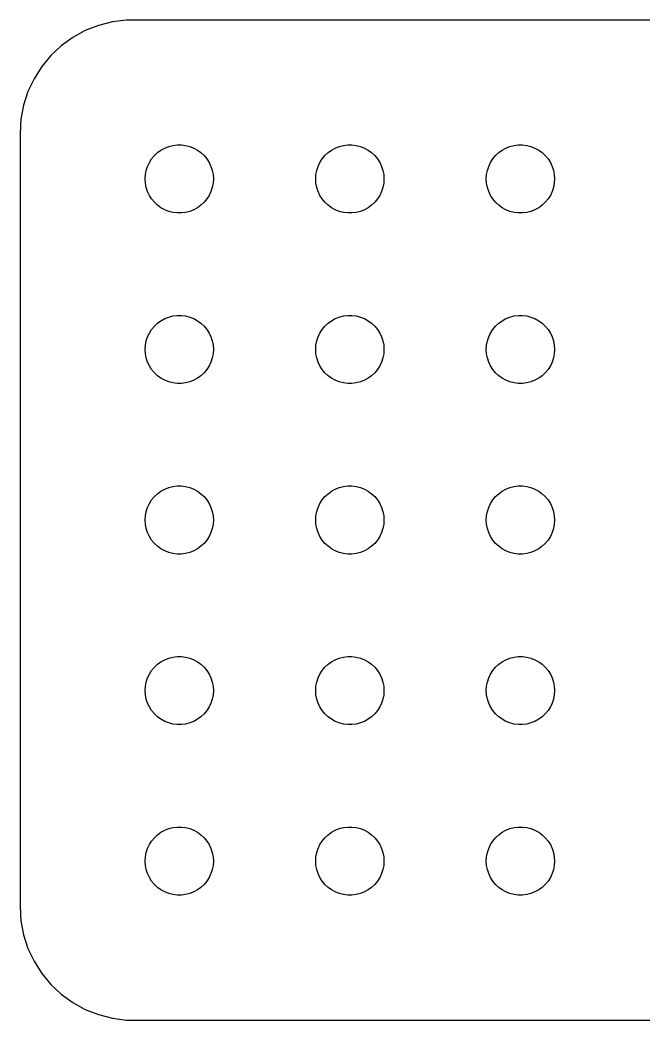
# Model space of a CAD drawing. Header units: metres. Extents: x -120 to 120, y -22 to 22.
# Drawn here: x -119.5 to -92.07, y -21.99 to 21.99 of the extents above; entities that cross this region are included whole.
import ezdxf

# ---------------------------------------------------------------- set-up
doc = ezdxf.new("R2010")
doc.units = ezdxf.units.M

msp = doc.modelspace()

# ---------------------------------------------------------------- linework, layer by layer
for p, q in [((-114.814, 21.9901), (-115.437, 21.9114)), ((114.814, 21.9901), (-114.814, 21.9901)), ((-116.045, 21.7553), (-116.629, 21.5241)), ((-115.437, 21.9114), (-116.045, 21.7553)), ((-117.179, 21.2216), (-117.687, 20.8526)), ((-116.629, 21.5241), (-117.179, 21.2216)), ((-117.687, 20.8526), (-118.145, 20.4227)), ((-118.145, 20.4227), (-118.545, 19.9389)), ((-118.545, 19.9389), (-118.882, 19.4088)), ((-118.882, 19.4088), (-119.149, 18.8406)), ((-119.149, 18.8406), (-119.343, 18.2434)), ((-119.343, 18.2434), (-119.461, 17.6267)), ((-119.461, 17.6267), (-119.5, 17)), ((-119.5, 17), (-119.5, -17)), ((-113.304, 16.2665), (-113.139, 16.3572)), ((-113.139, 16.3572), (-112.964, 16.4266)), ((-112.964, 16.4266), (-112.781, 16.4734)), ((-112.781, 16.4734), (-112.594, 16.497)), ((-112.594, 16.497), (-112.406, 16.497)), ((-112.406, 16.497), (-112.219, 16.4734)), ((-112.219, 16.4734), (-112.036, 16.4266)), ((-112.036, 16.4266), (-111.861, 16.3572)), ((-111.861, 16.3572), (-111.696, 16.2665)), ((-105.804, 16.2665), (-105.639, 16.3572)), ((-105.639, 16.3572), (-105.464, 16.4266)), ((-105.464, 16.4266), (-105.281, 16.4734)), ((-105.281, 16.4734), (-105.094, 16.497)), ((-105.094, 16.497), (-104.906, 16.497)), ((-104.906, 16.497), (-104.719, 16.4734)), ((-104.719, 16.4734), (-104.536, 16.4266)), ((-104.536, 16.4266), (-104.361, 16.3572)), ((-104.361, 16.3572), (-104.196, 16.2665)), ((-98.3037, 16.2665), (-98.1387, 16.3572)), ((-98.1387, 16.3572), (-97.9635, 16.4266)), ((-97.9635, 16.4266), (-97.7811, 16.4734)), ((-97.7811, 16.4734), (-97.5942, 16.497)), ((-97.5942, 16.497), (-97.4058, 16.497)), ((-97.4058, 16.497), (-97.2189, 16.4734)), ((-97.2189, 16.4734), (-97.0365, 16.4266)), ((-97.0365, 16.4266), (-96.8613, 16.3572)), ((-96.8613, 16.3572), (-96.6963, 16.2665)), ((-113.814, 15.7226), (-113.714, 15.8817)), ((-113.714, 15.8817), (-113.593, 16.0268)), ((-113.593, 16.0268), (-113.456, 16.1558)), ((-113.456, 16.1558), (-113.304, 16.2665)), ((-111.696, 16.2665), (-111.544, 16.1558)), ((-111.544, 16.1558), (-111.407, 16.0268)), ((-111.407, 16.0268), (-111.286, 15.8817)), ((-111.286, 15.8817), (-111.186, 15.7226)), ((-106.314, 15.7226), (-106.214, 15.8817)), ((-106.214, 15.8817), (-106.093, 16.0268)), ((-106.093, 16.0268), (-105.956, 16.1558)), ((-105.956, 16.1558), (-105.804, 16.2665)), ((-104.196, 16.2665), (-104.044, 16.1558)), ((-104.044, 16.1558), (-103.907, 16.0268)), ((-103.907, 16.0268), (-103.786, 15.8817)), ((-103.786, 15.8817), (-103.686, 15.7226)), ((-98.8145, 15.7226), (-98.7135, 15.8817)), ((-98.7135, 15.8817), (-98.5934, 16.0268)), ((-98.5934, 16.0268), (-98.4561, 16.1558)), ((-98.4561, 16.1558), (-98.3037, 16.2665)), ((-96.6963, 16.2665), (-96.5439, 16.1558)), ((-96.5439, 16.1558), (-96.4065, 16.0268)), ((-96.4065, 16.0268), (-96.2865, 15.8817)), ((-96.2865, 15.8817), (-96.1855, 15.7226)), ((-113.953, 15.373), (-113.895, 15.5522)), ((-113.895, 15.5522), (-113.814, 15.7226)), ((-111.186, 15.7226), (-111.105, 15.5522)), ((-111.105, 15.5522), (-111.047, 15.373)), ((-106.453, 15.373), (-106.395, 15.5522)), ((-106.395, 15.5522), (-106.314, 15.7226)), ((-103.686, 15.7226), (-103.605, 15.5522)), ((-103.605, 15.5522), (-103.547, 15.373)), ((-98.9529, 15.373), (-98.8947, 15.5522)), ((-98.8947, 15.5522), (-98.8145, 15.7226)), ((-96.1855, 15.7226), (-96.1053, 15.5522)), ((-96.1053, 15.5522), (-96.0471, 15.373)), ((-114, 15), (-113.988, 15.188)), ((-113.988, 14.812), (-114, 15)), ((-113.988, 15.188), (-113.953, 15.373)), ((-111.047, 15.373), (-111.012, 15.188)), ((-111.012, 15.188), (-111, 15)), ((-111, 15), (-111.012, 14.812)), ((-106.5, 15), (-106.488, 15.188)), ((-106.488, 14.812), (-106.5, 15)), ((-106.488, 15.188), (-106.453, 15.373)), ((-103.547, 15.373), (-103.512, 15.188)), ((-103.512, 15.188), (-103.5, 15)), ((-103.5, 15), (-103.512, 14.812)), ((-99, 15), (-98.9882, 15.188)), ((-98.9882, 14.812), (-99, 15)), ((-98.9882, 15.188), (-98.9529, 15.373)), ((-96.0471, 15.373), (-96.0118, 15.188)), ((-96.0118, 15.188), (-96, 15)), ((-96, 15), (-96.0118, 14.812)), ((-113.953, 14.627), (-113.988, 14.812)), ((-113.895, 14.4478), (-113.953, 14.627)), ((-111.047, 14.627), (-111.105, 14.4478)), ((-111.012, 14.812), (-111.047, 14.627)), ((-106.453, 14.627), (-106.488, 14.812)), ((-106.395, 14.4478), (-106.453, 14.627)), ((-103.547, 14.627), (-103.605, 14.4478)), ((-103.512, 14.812), (-103.547, 14.627)), ((-98.9529, 14.627), (-98.9882, 14.812)), ((-98.8947, 14.4478), (-98.9529, 14.627)), ((-96.0471, 14.627), (-96.1053, 14.4478)), ((-96.0118, 14.812), (-96.0471, 14.627)), ((-113.814, 14.2774), (-113.895, 14.4478)), ((-113.714, 14.1183), (-113.814, 14.2774)), ((-113.593, 13.9732), (-113.714, 14.1183)), ((-111.286, 14.1183), (-111.407, 13.9732)), ((-111.186, 14.2774), (-111.286, 14.1183)), ((-111.105, 14.4478), (-111.186, 14.2774)), ((-106.314, 14.2774), (-106.395, 14.4478)), ((-106.214, 14.1183), (-106.314, 14.2774)), ((-106.093, 13.9732), (-106.214, 14.1183)), ((-103.786, 14.1183), (-103.907, 13.9732)), ((-103.686, 14.2774), (-103.786, 14.1183)), ((-103.605, 14.4478), (-103.686, 14.2774)), ((-98.8145, 14.2774), (-98.8947, 14.4478)), ((-98.7135, 14.1183), (-98.8145, 14.2774)), ((-98.5934, 13.9732), (-98.7135, 14.1183)), ((-96.2865, 14.1183), (-96.4065, 13.9732)), ((-96.1855, 14.2774), (-96.2865, 14.1183)), ((-96.1053, 14.4478), (-96.1855, 14.2774)), ((-113.456, 13.8442), (-113.593, 13.9732)), ((-113.304, 13.7335), (-113.456, 13.8442)), ((-113.139, 13.6427), (-113.304, 13.7335)), ((-112.964, 13.5734), (-113.139, 13.6427)), ((-111.861, 13.6427), (-112.036, 13.5734)), ((-111.696, 13.7335), (-111.861, 13.6427)), ((-111.544, 13.8442), (-111.696, 13.7335)), ((-111.407, 13.9732), (-111.544, 13.8442)), ((-105.956, 13.8442), (-106.093, 13.9732)), ((-105.804, 13.7335), (-105.956, 13.8442)), ((-105.639, 13.6427), (-105.804, 13.7335)), ((-105.464, 13.5734), (-105.639, 13.6427)), ((-104.361, 13.6427), (-104.536, 13.5734)), ((-104.196, 13.7335), (-104.361, 13.6427)), ((-104.044, 13.8442), (-104.196, 13.7335)), ((-103.907, 13.9732), (-104.044, 13.8442)), ((-98.4561, 13.8442), (-98.5934, 13.9732)), ((-98.3037, 13.7335), (-98.4561, 13.8442)), ((-98.1387, 13.6427), (-98.3037, 13.7335)), ((-97.9635, 13.5734), (-98.1387, 13.6427)), ((-96.8613, 13.6427), (-97.0365, 13.5734)), ((-96.6963, 13.7335), (-96.8613, 13.6427)), ((-96.5439, 13.8442), (-96.6963, 13.7335)), ((-96.4065, 13.9732), (-96.5439, 13.8442)), ((-112.781, 13.5266), (-112.964, 13.5734)), ((-112.594, 13.5029), (-112.781, 13.5266)), ((-112.406, 13.5029), (-112.594, 13.5029)), ((-112.219, 13.5266), (-112.406, 13.5029)), ((-112.036, 13.5734), (-112.219, 13.5266)), ((-105.281, 13.5266), (-105.464, 13.5734)), ((-105.094, 13.5029), (-105.281, 13.5266)), ((-104.906, 13.5029), (-105.094, 13.5029)), ((-104.719, 13.5266), (-104.906, 13.5029)), ((-104.536, 13.5734), (-104.719, 13.5266)), ((-97.7811, 13.5266), (-97.9635, 13.5734)), ((-97.5942, 13.5029), (-97.7811, 13.5266)), ((-97.4058, 13.5029), (-97.5942, 13.5029)), ((-97.2189, 13.5266), (-97.4058, 13.5029)), ((-97.0365, 13.5734), (-97.2189, 13.5266)), ((-113.304, 8.76648), (-113.139, 8.85724)), ((-113.139, 8.85724), (-112.964, 8.92657)), ((-112.964, 8.92657), (-112.781, 8.97342)), ((-112.781, 8.97342), (-112.594, 8.99704)), ((-112.594, 8.99704), (-112.406, 8.99704)), ((-112.406, 8.99704), (-112.219, 8.97342)), ((-112.219, 8.97342), (-112.036, 8.92657)), ((-112.036, 8.92657), (-111.861, 8.85724)), ((-111.861, 8.85724), (-111.696, 8.76648)), ((-105.804, 8.76648), (-105.639, 8.85724)), ((-105.639, 8.85724), (-105.464, 8.92657)), ((-105.464, 8.92657), (-105.281, 8.97342)), ((-105.281, 8.97342), (-105.094, 8.99704)), ((-105.094, 8.99704), (-104.906, 8.99704)), ((-104.906, 8.99704), (-104.719, 8.97342)), ((-104.719, 8.97342), (-104.536, 8.92657)), ((-104.536, 8.92657), (-104.361, 8.85724)), ((-104.361, 8.85724), (-104.196, 8.76648)), ((-98.3037, 8.76648), (-98.1387, 8.85724)), ((-98.1387, 8.85724), (-97.9635, 8.92657)), ((-97.9635, 8.92657), (-97.7811, 8.97342)), ((-97.7811, 8.97342), (-97.5942, 8.99704)), ((-97.5942, 8.99704), (-97.4058, 8.99704)), ((-97.4058, 8.99704), (-97.2189, 8.97342)), ((-97.2189, 8.97342), (-97.0365, 8.92657)), ((-97.0365, 8.92657), (-96.8613, 8.85724)), ((-96.8613, 8.85724), (-96.6963, 8.76648)), ((-113.814, 8.22263), (-113.714, 8.38167)), ((-113.714, 8.38167), (-113.593, 8.52681)), ((-113.593, 8.52681), (-113.456, 8.65576)), ((-113.456, 8.65576), (-113.304, 8.76648)), ((-111.696, 8.76648), (-111.544, 8.65576)), ((-111.544, 8.65576), (-111.407, 8.52681)), ((-111.407, 8.52681), (-111.286, 8.38167)), ((-111.286, 8.38167), (-111.186, 8.22263)), ((-106.314, 8.22263), (-106.214, 8.38167)), ((-106.214, 8.38167), (-106.093, 8.52681)), ((-106.093, 8.52681), (-105.956, 8.65576)), ((-105.956, 8.65576), (-105.804, 8.76648)), ((-104.196, 8.76648), (-104.044, 8.65576)), ((-104.044, 8.65576), (-103.907, 8.52681)), ((-103.907, 8.52681), (-103.786, 8.38167)), ((-103.786, 8.38167), (-103.686, 8.22263)), ((-98.8145, 8.22263), (-98.7135, 8.38167)), ((-98.7135, 8.38167), (-98.5934, 8.52681)), ((-98.5934, 8.52681), (-98.4561, 8.65576)), ((-98.4561, 8.65576), (-98.3037, 8.76648)), ((-96.6963, 8.76648), (-96.5439, 8.65576)), ((-96.5439, 8.65576), (-96.4065, 8.52681)), ((-96.4065, 8.52681), (-96.2865, 8.38167)), ((-96.2865, 8.38167), (-96.1855, 8.22263)), ((-113.953, 7.87303), (-113.895, 8.05219)), ((-113.895, 8.05219), (-113.814, 8.22263)), ((-111.186, 8.22263), (-111.105, 8.05219)), ((-111.105, 8.05219), (-111.047, 7.87303)), ((-106.453, 7.87303), (-106.395, 8.05219)), ((-106.395, 8.05219), (-106.314, 8.22263)), ((-103.686, 8.22263), (-103.605, 8.05219)), ((-103.605, 8.05219), (-103.547, 7.87303)), ((-98.9529, 7.87303), (-98.8947, 8.05219)), ((-98.8947, 8.05219), (-98.8145, 8.22263)), ((-96.1855, 8.22263), (-96.1053, 8.05219)), ((-96.1053, 8.05219), (-96.0471, 7.87303)), ((-114, 7.5), (-113.988, 7.68799)), ((-113.988, 7.312), (-114, 7.5)), ((-113.988, 7.68799), (-113.953, 7.87303)), ((-111.047, 7.87303), (-111.012, 7.68799)), ((-111.012, 7.68799), (-111, 7.5)), ((-111, 7.5), (-111.012, 7.312)), ((-106.5, 7.5), (-106.488, 7.68799)), ((-106.488, 7.312), (-106.5, 7.5)), ((-106.488, 7.68799), (-106.453, 7.87303)), ((-103.547, 7.87303), (-103.512, 7.68799)), ((-103.512, 7.68799), (-103.5, 7.5)), ((-103.5, 7.5), (-103.512, 7.312)), ((-99, 7.5), (-98.9882, 7.68799)), ((-98.9882, 7.312), (-99, 7.5)), ((-98.9882, 7.68799), (-98.9529, 7.87303)), ((-96.0471, 7.87303), (-96.0118, 7.68799)), ((-96.0118, 7.68799), (-96, 7.5)), ((-96, 7.5), (-96.0118, 7.312)), ((-113.953, 7.12695), (-113.988, 7.312)), ((-113.895, 6.9478), (-113.953, 7.12695)), ((-111.047, 7.12695), (-111.105, 6.9478)), ((-111.012, 7.312), (-111.047, 7.12695)), ((-106.453, 7.12695), (-106.488, 7.312)), ((-106.395, 6.9478), (-106.453, 7.12695)), ((-103.547, 7.12695), (-103.605, 6.9478)), ((-103.512, 7.312), (-103.547, 7.12695)), ((-98.9529, 7.12695), (-98.9882, 7.312)), ((-98.8947, 6.9478), (-98.9529, 7.12695)), ((-96.0471, 7.12695), (-96.1053, 6.9478)), ((-96.0118, 7.312), (-96.0471, 7.12695)), ((-113.814, 6.77736), (-113.895, 6.9478)), ((-113.714, 6.61832), (-113.814, 6.77736)), ((-113.593, 6.47318), (-113.714, 6.61832)), ((-111.286, 6.61832), (-111.407, 6.47318)), ((-111.186, 6.77736), (-111.286, 6.61832)), ((-111.105, 6.9478), (-111.186, 6.77736)), ((-106.314, 6.77736), (-106.395, 6.9478)), ((-106.214, 6.61832), (-106.314, 6.77736)), ((-106.093, 6.47318), (-106.214, 6.61832)), ((-103.786, 6.61832), (-103.907, 6.47318)), ((-103.686, 6.77736), (-103.786, 6.61832)), ((-103.605, 6.9478), (-103.686, 6.77736)), ((-98.8145, 6.77736), (-98.8947, 6.9478)), ((-98.7135, 6.61832), (-98.8145, 6.77736)), ((-98.5934, 6.47318), (-98.7135, 6.61832)), ((-96.2865, 6.61832), (-96.4065, 6.47318)), ((-96.1855, 6.77736), (-96.2865, 6.61832)), ((-96.1053, 6.9478), (-96.1855, 6.77736)), ((-113.456, 6.34422), (-113.593, 6.47318)), ((-113.304, 6.23351), (-113.456, 6.34422)), ((-113.139, 6.14275), (-113.304, 6.23351)), ((-111.696, 6.23351), (-111.861, 6.14275)), ((-111.544, 6.34422), (-111.696, 6.23351)), ((-111.407, 6.47318), (-111.544, 6.34422)), ((-105.956, 6.34422), (-106.093, 6.47318)), ((-105.804, 6.23351), (-105.956, 6.34422)), ((-105.639, 6.14275), (-105.804, 6.23351)), ((-104.196, 6.23351), (-104.361, 6.14275)), ((-104.044, 6.34422), (-104.196, 6.23351)), ((-103.907, 6.47318), (-104.044, 6.34422)), ((-98.4561, 6.34422), (-98.5934, 6.47318)), ((-98.3037, 6.23351), (-98.4561, 6.34422)), ((-98.1387, 6.14275), (-98.3037, 6.23351)), ((-96.6963, 6.23351), (-96.8613, 6.14275)), ((-96.5439, 6.34422), (-96.6963, 6.23351)), ((-96.4065, 6.47318), (-96.5439, 6.34422)), ((-112.964, 6.07341), (-113.139, 6.14275)), ((-112.781, 6.02657), (-112.964, 6.07341)), ((-112.594, 6.00294), (-112.781, 6.02657)), ((-112.406, 6.00294), (-112.594, 6.00294)), ((-112.219, 6.02657), (-112.406, 6.00294)), ((-112.036, 6.07341), (-112.219, 6.02657)), ((-111.861, 6.14275), (-112.036, 6.07341)), ((-105.464, 6.07341), (-105.639, 6.14275)), ((-105.281, 6.02657), (-105.464, 6.07341)), ((-105.094, 6.00294), (-105.281, 6.02657)), ((-104.906, 6.00294), (-105.094, 6.00294)), ((-104.719, 6.02657), (-104.906, 6.00294)), ((-104.536, 6.07341), (-104.719, 6.02657)), ((-104.361, 6.14275), (-104.536, 6.07341)), ((-97.9635, 6.07341), (-98.1387, 6.14275)), ((-97.7811, 6.02657), (-97.9635, 6.07341)), ((-97.5942, 6.00294), (-97.7811, 6.02657)), ((-97.4058, 6.00294), (-97.5942, 6.00294)), ((-97.2189, 6.02657), (-97.4058, 6.00294)), ((-97.0365, 6.07341), (-97.2189, 6.02657)), ((-96.8613, 6.14275), (-97.0365, 6.07341)), ((-113.304, 1.26648), (-113.139, 1.35724)), ((-113.139, 1.35724), (-112.964, 1.42657)), ((-112.964, 1.42657), (-112.781, 1.47342)), ((-112.781, 1.47342), (-112.594, 1.49704)), ((-112.594, 1.49704), (-112.406, 1.49704)), ((-112.406, 1.49704), (-112.219, 1.47342)), ((-112.219, 1.47342), (-112.036, 1.42657)), ((-112.036, 1.42657), (-111.861, 1.35724)), ((-111.861, 1.35724), (-111.696, 1.26648)), ((-105.804, 1.26648), (-105.639, 1.35724)), ((-105.639, 1.35724), (-105.464, 1.42657)), ((-105.464, 1.42657), (-105.281, 1.47342)), ((-105.281, 1.47342), (-105.094, 1.49704)), ((-105.094, 1.49704), (-104.906, 1.49704)), ((-104.906, 1.49704), (-104.719, 1.47342)), ((-104.719, 1.47342), (-104.536, 1.42657)), ((-104.536, 1.42657), (-104.361, 1.35724)), ((-104.361, 1.35724), (-104.196, 1.26648)), ((-98.3037, 1.26648), (-98.1387, 1.35724)), ((-98.1387, 1.35724), (-97.9635, 1.42657)), ((-97.9635, 1.42657), (-97.7811, 1.47342)), ((-97.7811, 1.47342), (-97.5942, 1.49704)), ((-97.5942, 1.49704), (-97.4058, 1.49704)), ((-97.4058, 1.49704), (-97.2189, 1.47342)), ((-97.2189, 1.47342), (-97.0365, 1.42657)), ((-97.0365, 1.42657), (-96.8613, 1.35724)), ((-96.8613, 1.35724), (-96.6963, 1.26648)), ((-113.814, 0.722626), (-113.714, 0.881668)), ((-113.714, 0.881668), (-113.593, 1.02681)), ((-113.593, 1.02681), (-113.456, 1.15576)), ((-113.456, 1.15576), (-113.304, 1.26648)), ((-111.696, 1.26648), (-111.544, 1.15576)), ((-111.544, 1.15576), (-111.407, 1.02681)), ((-111.407, 1.02681), (-111.286, 0.881668)), ((-111.286, 0.881668), (-111.186, 0.722626)), ((-106.314, 0.722626), (-106.214, 0.881668)), ((-106.214, 0.881668), (-106.093, 1.02681)), ((-106.093, 1.02681), (-105.956, 1.15576)), ((-105.956, 1.15576), (-105.804, 1.26648)), ((-104.196, 1.26648), (-104.044, 1.15576)), ((-104.044, 1.15576), (-103.907, 1.02681)), ((-103.907, 1.02681), (-103.786, 0.881668)), ((-103.786, 0.881668), (-103.686, 0.722626)), ((-98.8145, 0.722626), (-98.7135, 0.881668)), ((-98.7135, 0.881668), (-98.5934, 1.02681)), ((-98.5934, 1.02681), (-98.4561, 1.15576)), ((-98.4561, 1.15576), (-98.3037, 1.26648)), ((-96.6963, 1.26648), (-96.5439, 1.15576)), ((-96.5439, 1.15576), (-96.4065, 1.02681)), ((-96.4065, 1.02681), (-96.2865, 0.881668)), ((-96.2865, 0.881668), (-96.1855, 0.722626)), ((-113.953, 0.373032), (-113.895, 0.552185)), ((-113.895, 0.552185), (-113.814, 0.722626)), ((-111.186, 0.722626), (-111.105, 0.552185)), ((-111.105, 0.552185), (-111.047, 0.373032)), ((-106.453, 0.373032), (-106.395, 0.552185)), ((-106.395, 0.552185), (-106.314, 0.722626)), ((-103.686, 0.722626), (-103.605, 0.552185)), ((-103.605, 0.552185), (-103.547, 0.373032)), ((-98.9529, 0.373032), (-98.8947, 0.552185)), ((-98.8947, 0.552185), (-98.8145, 0.722626)), ((-96.1855, 0.722626), (-96.1053, 0.552185)), ((-96.1053, 0.552185), (-96.0471, 0.373032)), ((-114, 0), (-113.988, 0.187988)), ((-113.988, -0.187988), (-114, 0)), ((-113.988, 0.187988), (-113.953, 0.373032)), ((-111.047, 0.373032), (-111.012, 0.187988)), ((-111.012, 0.187988), (-111, 0)), ((-111, 0), (-111.012, -0.187988)), ((-106.5, 0), (-106.488, 0.187988)), ((-106.488, -0.187988), (-106.5, 0)), ((-106.488, 0.187988), (-106.453, 0.373032)), ((-103.547, 0.373032), (-103.512, 0.187988)), ((-103.512, 0.187988), (-103.5, 0)), ((-103.5, 0), (-103.512, -0.187988)), ((-99, 0), (-98.9882, 0.187988)), ((-98.9882, -0.187988), (-99, 0)), ((-98.9882, 0.187988), (-98.9529, 0.373032)), ((-96.0471, 0.373032), (-96.0118, 0.187988)), ((-96.0118, 0.187988), (-96, 0)), ((-96, 0), (-96.0118, -0.187988)), ((-113.953, -0.373032), (-113.988, -0.187988)), ((-113.895, -0.552185), (-113.953, -0.373032)), ((-111.047, -0.373032), (-111.105, -0.552185)), ((-111.012, -0.187988), (-111.047, -0.373032)), ((-106.453, -0.373032), (-106.488, -0.187988)), ((-106.395, -0.552185), (-106.453, -0.373032)), ((-103.547, -0.373032), (-103.605, -0.552185)), ((-103.512, -0.187988), (-103.547, -0.373032)), ((-98.9529, -0.373032), (-98.9882, -0.187988)), ((-98.8947, -0.552185), (-98.9529, -0.373032)), ((-96.0471, -0.373032), (-96.1053, -0.552185)), ((-96.0118, -0.187988), (-96.0471, -0.373032)), ((-113.814, -0.722626), (-113.895, -0.552185)), ((-113.714, -0.881668), (-113.814, -0.722626)), ((-111.186, -0.722626), (-111.286, -0.881668)), ((-111.105, -0.552185), (-111.186, -0.722626)), ((-106.314, -0.722626), (-106.395, -0.552185)), ((-106.214, -0.881668), (-106.314, -0.722626)), ((-103.686, -0.722626), (-103.786, -0.881668)), ((-103.605, -0.552185), (-103.686, -0.722626)), ((-98.8145, -0.722626), (-98.8947, -0.552185)), ((-98.7135, -0.881668), (-98.8145, -0.722626)), ((-96.1855, -0.722626), (-96.2865, -0.881668)), ((-96.1053, -0.552185), (-96.1855, -0.722626)), ((-113.593, -1.02681), (-113.714, -0.881668)), ((-113.456, -1.15576), (-113.593, -1.02681)), ((-113.304, -1.26648), (-113.456, -1.15576)), ((-113.139, -1.35724), (-113.304, -1.26648)), ((-111.696, -1.26648), (-111.861, -1.35724)), ((-111.544, -1.15576), (-111.696, -1.26648)), ((-111.407, -1.02681), (-111.544, -1.15576)), ((-111.286, -0.881668), (-111.407, -1.02681)), ((-106.093, -1.02681), (-106.214, -0.881668)), ((-105.956, -1.15576), (-106.093, -1.02681)), ((-105.804, -1.26648), (-105.956, -1.15576)), ((-105.639, -1.35724), (-105.804, -1.26648)), ((-104.196, -1.26648), (-104.361, -1.35724)), ((-104.044, -1.15576), (-104.196, -1.26648)), ((-103.907, -1.02681), (-104.044, -1.15576)), ((-103.786, -0.881668), (-103.907, -1.02681)), ((-98.5934, -1.02681), (-98.7135, -0.881668)), ((-98.4561, -1.15576), (-98.5934, -1.02681)), ((-98.3037, -1.26648), (-98.4561, -1.15576)), ((-98.1387, -1.35724), (-98.3037, -1.26648)), ((-96.6963, -1.26648), (-96.8613, -1.35724)), ((-96.5439, -1.15576), (-96.6963, -1.26648)), ((-96.4065, -1.02681), (-96.5439, -1.15576)), ((-96.2865, -0.881668), (-96.4065, -1.02681)), ((-112.964, -1.42657), (-113.139, -1.35724)), ((-112.781, -1.47342), (-112.964, -1.42657)), ((-112.594, -1.49704), (-112.781, -1.47342)), ((-112.406, -1.49704), (-112.594, -1.49704)), ((-112.219, -1.47342), (-112.406, -1.49704)), ((-112.036, -1.42657), (-112.219, -1.47342)), ((-111.861, -1.35724), (-112.036, -1.42657)), ((-105.464, -1.42657), (-105.639, -1.35724)), ((-105.281, -1.47342), (-105.464, -1.42657)), ((-105.094, -1.49704), (-105.281, -1.47342)), ((-104.906, -1.49704), (-105.094, -1.49704)), ((-104.719, -1.47342), (-104.906, -1.49704)), ((-104.536, -1.42657), (-104.719, -1.47342)), ((-104.361, -1.35724), (-104.536, -1.42657)), ((-97.9635, -1.42657), (-98.1387, -1.35724)), ((-97.7811, -1.47342), (-97.9635, -1.42657)), ((-97.5942, -1.49704), (-97.7811, -1.47342)), ((-97.4058, -1.49704), (-97.5942, -1.49704)), ((-97.2189, -1.47342), (-97.4058, -1.49704)), ((-97.0365, -1.42657), (-97.2189, -1.47342)), ((-96.8613, -1.35724), (-97.0365, -1.42657)), ((-113.304, -6.23351), (-113.139, -6.14275)), ((-113.139, -6.14275), (-112.964, -6.07341)), ((-112.964, -6.07341), (-112.781, -6.02657)), ((-112.781, -6.02657), (-112.594, -6.00294)), ((-112.594, -6.00294), (-112.406, -6.00294)), ((-112.406, -6.00294), (-112.219, -6.02657)), ((-112.219, -6.02657), (-112.036, -6.07341)), ((-112.036, -6.07341), (-111.861, -6.14275)), ((-111.861, -6.14275), (-111.696, -6.23351)), ((-105.804, -6.23351), (-105.639, -6.14275)), ((-105.639, -6.14275), (-105.464, -6.07341)), ((-105.464, -6.07341), (-105.281, -6.02657)), ((-105.281, -6.02657), (-105.094, -6.00294)), ((-105.094, -6.00294), (-104.906, -6.00294)), ((-104.906, -6.00294), (-104.719, -6.02657)), ((-104.719, -6.02657), (-104.536, -6.07341)), ((-104.536, -6.07341), (-104.361, -6.14275)), ((-104.361, -6.14275), (-104.196, -6.23351)), ((-98.3037, -6.23351), (-98.1387, -6.14275)), ((-98.1387, -6.14275), (-97.9635, -6.07341)), ((-97.9635, -6.07341), (-97.7811, -6.02657)), ((-97.7811, -6.02657), (-97.5942, -6.00294)), ((-97.5942, -6.00294), (-97.4058, -6.00294)), ((-97.4058, -6.00294), (-97.2189, -6.02657)), ((-97.2189, -6.02657), (-97.0365, -6.07341)), ((-97.0365, -6.07341), (-96.8613, -6.14275)), ((-96.8613, -6.14275), (-96.6963, -6.23351)), ((-113.714, -6.61832), (-113.593, -6.47318)), ((-113.593, -6.47318), (-113.456, -6.34422)), ((-113.456, -6.34422), (-113.304, -6.23351)), ((-111.696, -6.23351), (-111.544, -6.34422)), ((-111.544, -6.34422), (-111.407, -6.47318)), ((-111.407, -6.47318), (-111.286, -6.61832)), ((-106.214, -6.61832), (-106.093, -6.47318)), ((-106.093, -6.47318), (-105.956, -6.34422)), ((-105.956, -6.34422), (-105.804, -6.23351)), ((-104.196, -6.23351), (-104.044, -6.34422)), ((-104.044, -6.34422), (-103.907, -6.47318)), ((-103.907, -6.47318), (-103.786, -6.61832)), ((-98.7135, -6.61832), (-98.5934, -6.47318)), ((-98.5934, -6.47318), (-98.4561, -6.34422)), ((-98.4561, -6.34422), (-98.3037, -6.23351)), ((-96.6963, -6.23351), (-96.5439, -6.34422)), ((-96.5439, -6.34422), (-96.4065, -6.47318)), ((-96.4065, -6.47318), (-96.2865, -6.61832)), ((-113.953, -7.12695), (-113.895, -6.9478)), ((-113.895, -6.9478), (-113.814, -6.77736)), ((-113.814, -6.77736), (-113.714, -6.61832)), ((-111.286, -6.61832), (-111.186, -6.77736)), ((-111.186, -6.77736), (-111.105, -6.9478)), ((-111.105, -6.9478), (-111.047, -7.12695)), ((-106.453, -7.12695), (-106.395, -6.9478)), ((-106.395, -6.9478), (-106.314, -6.77736)), ((-106.314, -6.77736), (-106.214, -6.61832)), ((-103.786, -6.61832), (-103.686, -6.77736)), ((-103.686, -6.77736), (-103.605, -6.9478)), ((-103.605, -6.9478), (-103.547, -7.12695)), ((-98.9529, -7.12695), (-98.8947, -6.9478)), ((-98.8947, -6.9478), (-98.8145, -6.77736)), ((-98.8145, -6.77736), (-98.7135, -6.61832)), ((-96.2865, -6.61832), (-96.1855, -6.77736)), ((-96.1855, -6.77736), (-96.1053, -6.9478)), ((-96.1053, -6.9478), (-96.0471, -7.12695)), ((-114, -7.5), (-113.988, -7.312)), ((-113.988, -7.312), (-113.953, -7.12695)), ((-111.047, -7.12695), (-111.012, -7.312)), ((-111.012, -7.312), (-111, -7.5)), ((-106.5, -7.5), (-106.488, -7.312)), ((-106.488, -7.312), (-106.453, -7.12695)), ((-103.547, -7.12695), (-103.512, -7.312)), ((-103.512, -7.312), (-103.5, -7.5)), ((-99, -7.5), (-98.9882, -7.312)), ((-98.9882, -7.312), (-98.9529, -7.12695)), ((-96.0471, -7.12695), (-96.0118, -7.312)), ((-96.0118, -7.312), (-96, -7.5)), ((-113.988, -7.68799), (-114, -7.5)), ((-113.953, -7.87303), (-113.988, -7.68799)), ((-113.895, -8.05219), (-113.953, -7.87303)), ((-111.047, -7.87303), (-111.105, -8.05219)), ((-111.012, -7.68799), (-111.047, -7.87303)), ((-111, -7.5), (-111.012, -7.68799)), ((-106.488, -7.68799), (-106.5, -7.5)), ((-106.453, -7.87303), (-106.488, -7.68799)), ((-106.395, -8.05219), (-106.453, -7.87303)), ((-103.547, -7.87303), (-103.605, -8.05219)), ((-103.512, -7.68799), (-103.547, -7.87303)), ((-103.5, -7.5), (-103.512, -7.68799)), ((-98.9882, -7.68799), (-99, -7.5)), ((-98.9529, -7.87303), (-98.9882, -7.68799)), ((-98.8947, -8.05219), (-98.9529, -7.87303)), ((-96.0471, -7.87303), (-96.1053, -8.05219)), ((-96.0118, -7.68799), (-96.0471, -7.87303)), ((-96, -7.5), (-96.0118, -7.68799)), ((-113.814, -8.22263), (-113.895, -8.05219)), ((-113.714, -8.38167), (-113.814, -8.22263)), ((-111.186, -8.22263), (-111.286, -8.38167)), ((-111.105, -8.05219), (-111.186, -8.22263)), ((-106.314, -8.22263), (-106.395, -8.05219)), ((-106.214, -8.38167), (-106.314, -8.22263)), ((-103.686, -8.22263), (-103.786, -8.38167)), ((-103.605, -8.05219), (-103.686, -8.22263)), ((-98.8145, -8.22263), (-98.8947, -8.05219)), ((-98.7135, -8.38167), (-98.8145, -8.22263)), ((-96.1855, -8.22263), (-96.2865, -8.38167)), ((-96.1053, -8.05219), (-96.1855, -8.22263)), ((-113.593, -8.52681), (-113.714, -8.38167)), ((-113.456, -8.65576), (-113.593, -8.52681)), ((-113.304, -8.76648), (-113.456, -8.65576)), ((-113.139, -8.85724), (-113.304, -8.76648)), ((-111.696, -8.76648), (-111.861, -8.85724)), ((-111.544, -8.65576), (-111.696, -8.76648)), ((-111.407, -8.52681), (-111.544, -8.65576)), ((-111.286, -8.38167), (-111.407, -8.52681)), ((-106.093, -8.52681), (-106.214, -8.38167)), ((-105.956, -8.65576), (-106.093, -8.52681)), ((-105.804, -8.76648), (-105.956, -8.65576)), ((-105.639, -8.85724), (-105.804, -8.76648)), ((-104.196, -8.76648), (-104.361, -8.85724)), ((-104.044, -8.65576), (-104.196, -8.76648)), ((-103.907, -8.52681), (-104.044, -8.65576)), ((-103.786, -8.38167), (-103.907, -8.52681)), ((-98.5934, -8.52681), (-98.7135, -8.38167)), ((-98.4561, -8.65576), (-98.5934, -8.52681)), ((-98.3037, -8.76648), (-98.4561, -8.65576)), ((-98.1387, -8.85724), (-98.3037, -8.76648)), ((-96.6963, -8.76648), (-96.8613, -8.85724)), ((-96.5439, -8.65576), (-96.6963, -8.76648)), ((-96.4065, -8.52681), (-96.5439, -8.65576)), ((-96.2865, -8.38167), (-96.4065, -8.52681)), ((-112.964, -8.92657), (-113.139, -8.85724)), ((-112.781, -8.97342), (-112.964, -8.92657)), ((-112.594, -8.99704), (-112.781, -8.97342)), ((-112.406, -8.99704), (-112.594, -8.99704)), ((-112.219, -8.97342), (-112.406, -8.99704)), ((-112.036, -8.92657), (-112.219, -8.97342)), ((-111.861, -8.85724), (-112.036, -8.92657)), ((-105.464, -8.92657), (-105.639, -8.85724)), ((-105.281, -8.97342), (-105.464, -8.92657)), ((-105.094, -8.99704), (-105.281, -8.97342)), ((-104.906, -8.99704), (-105.094, -8.99704)), ((-104.719, -8.97342), (-104.906, -8.99704)), ((-104.536, -8.92657), (-104.719, -8.97342)), ((-104.361, -8.85724), (-104.536, -8.92657)), ((-97.9635, -8.92657), (-98.1387, -8.85724)), ((-97.7811, -8.97342), (-97.9635, -8.92657)), ((-97.5942, -8.99704), (-97.7811, -8.97342)), ((-97.4058, -8.99704), (-97.5942, -8.99704)), ((-97.2189, -8.97342), (-97.4058, -8.99704)), ((-97.0365, -8.92657), (-97.2189, -8.97342)), ((-96.8613, -8.85724), (-97.0365, -8.92657)), ((-113.139, -13.6427), (-112.964, -13.5734)), ((-112.964, -13.5734), (-112.781, -13.5266)), ((-112.781, -13.5266), (-112.594, -13.5029)), ((-112.594, -13.5029), (-112.406, -13.5029)), ((-112.406, -13.5029), (-112.219, -13.5266)), ((-112.219, -13.5266), (-112.036, -13.5734)), ((-112.036, -13.5734), (-111.861, -13.6427)), ((-105.639, -13.6427), (-105.464, -13.5734)), ((-105.464, -13.5734), (-105.281, -13.5266)), ((-105.281, -13.5266), (-105.094, -13.5029)), ((-105.094, -13.5029), (-104.906, -13.5029)), ((-104.906, -13.5029), (-104.719, -13.5266)), ((-104.719, -13.5266), (-104.536, -13.5734)), ((-104.536, -13.5734), (-104.361, -13.6427)), ((-98.1387, -13.6427), (-97.9635, -13.5734)), ((-97.9635, -13.5734), (-97.7811, -13.5266)), ((-97.7811, -13.5266), (-97.5942, -13.5029)), ((-97.5942, -13.5029), (-97.4058, -13.5029)), ((-97.4058, -13.5029), (-97.2189, -13.5266)), ((-97.2189, -13.5266), (-97.0365, -13.5734)), ((-97.0365, -13.5734), (-96.8613, -13.6427)), ((-113.714, -14.1183), (-113.593, -13.9732)), ((-113.593, -13.9732), (-113.456, -13.8442)), ((-113.456, -13.8442), (-113.304, -13.7335)), ((-113.304, -13.7335), (-113.139, -13.6427)), ((-111.861, -13.6427), (-111.696, -13.7335)), ((-111.696, -13.7335), (-111.544, -13.8442)), ((-111.544, -13.8442), (-111.407, -13.9732)), ((-111.407, -13.9732), (-111.286, -14.1183)), ((-106.214, -14.1183), (-106.093, -13.9732)), ((-106.093, -13.9732), (-105.956, -13.8442)), ((-105.956, -13.8442), (-105.804, -13.7335)), ((-105.804, -13.7335), (-105.639, -13.6427)), ((-104.361, -13.6427), (-104.196, -13.7335)), ((-104.196, -13.7335), (-104.044, -13.8442)), ((-104.044, -13.8442), (-103.907, -13.9732)), ((-103.907, -13.9732), (-103.786, -14.1183)), ((-98.7135, -14.1183), (-98.5934, -13.9732)), ((-98.5934, -13.9732), (-98.4561, -13.8442)), ((-98.4561, -13.8442), (-98.3037, -13.7335)), ((-98.3037, -13.7335), (-98.1387, -13.6427)), ((-96.8613, -13.6427), (-96.6963, -13.7335)), ((-96.6963, -13.7335), (-96.5439, -13.8442)), ((-96.5439, -13.8442), (-96.4065, -13.9732)), ((-96.4065, -13.9732), (-96.2865, -14.1183)), ((-113.953, -14.627), (-113.895, -14.4478)), ((-113.895, -14.4478), (-113.814, -14.2774)), ((-113.814, -14.2774), (-113.714, -14.1183)), ((-111.286, -14.1183), (-111.186, -14.2774)), ((-111.186, -14.2774), (-111.105, -14.4478)), ((-111.105, -14.4478), (-111.047, -14.627)), ((-106.453, -14.627), (-106.395, -14.4478)), ((-106.395, -14.4478), (-106.314, -14.2774)), ((-106.314, -14.2774), (-106.214, -14.1183)), ((-103.786, -14.1183), (-103.686, -14.2774)), ((-103.686, -14.2774), (-103.605, -14.4478)), ((-103.605, -14.4478), (-103.547, -14.627)), ((-98.9529, -14.627), (-98.8947, -14.4478)), ((-98.8947, -14.4478), (-98.8145, -14.2774)), ((-98.8145, -14.2774), (-98.7135, -14.1183)), ((-96.2865, -14.1183), (-96.1855, -14.2774)), ((-96.1855, -14.2774), (-96.1053, -14.4478)), ((-96.1053, -14.4478), (-96.0471, -14.627)), ((-114, -15), (-113.988, -14.812)), ((-113.988, -14.812), (-113.953, -14.627)), ((-111.047, -14.627), (-111.012, -14.812)), ((-111.012, -14.812), (-111, -15)), ((-106.5, -15), (-106.488, -14.812)), ((-106.488, -14.812), (-106.453, -14.627)), ((-103.547, -14.627), (-103.512, -14.812)), ((-103.512, -14.812), (-103.5, -15)), ((-99, -15), (-98.9882, -14.812)), ((-98.9882, -14.812), (-98.9529, -14.627)), ((-96.0471, -14.627), (-96.0118, -14.812)), ((-96.0118, -14.812), (-96, -15)), ((-113.988, -15.188), (-114, -15)), ((-113.953, -15.373), (-113.988, -15.188)), ((-113.895, -15.5522), (-113.953, -15.373)), ((-111.047, -15.373), (-111.105, -15.5522)), ((-111.012, -15.188), (-111.047, -15.373)), ((-111, -15), (-111.012, -15.188)), ((-106.488, -15.188), (-106.5, -15)), ((-106.453, -15.373), (-106.488, -15.188)), ((-106.395, -15.5522), (-106.453, -15.373)), ((-103.547, -15.373), (-103.605, -15.5522)), ((-103.512, -15.188), (-103.547, -15.373)), ((-103.5, -15), (-103.512, -15.188)), ((-98.9882, -15.188), (-99, -15)), ((-98.9529, -15.373), (-98.9882, -15.188)), ((-98.8947, -15.5522), (-98.9529, -15.373)), ((-96.0471, -15.373), (-96.1053, -15.5522)), ((-96.0118, -15.188), (-96.0471, -15.373)), ((-96, -15), (-96.0118, -15.188)), ((-113.814, -15.7226), (-113.895, -15.5522)), ((-113.714, -15.8817), (-113.814, -15.7226)), ((-111.186, -15.7226), (-111.286, -15.8817)), ((-111.105, -15.5522), (-111.186, -15.7226)), ((-106.314, -15.7226), (-106.395, -15.5522)), ((-106.214, -15.8817), (-106.314, -15.7226)), ((-103.686, -15.7226), (-103.786, -15.8817)), ((-103.605, -15.5522), (-103.686, -15.7226)), ((-98.8145, -15.7226), (-98.8947, -15.5522)), ((-98.7135, -15.8817), (-98.8145, -15.7226)), ((-96.1855, -15.7226), (-96.2865, -15.8817)), ((-96.1053, -15.5522), (-96.1855, -15.7226)), ((-113.593, -16.0268), (-113.714, -15.8817)), ((-113.456, -16.1558), (-113.593, -16.0268)), ((-113.304, -16.2665), (-113.456, -16.1558)), ((-113.139, -16.3572), (-113.304, -16.2665)), ((-111.696, -16.2665), (-111.861, -16.3572)), ((-111.544, -16.1558), (-111.696, -16.2665)), ((-111.407, -16.0268), (-111.544, -16.1558)), ((-111.286, -15.8817), (-111.407, -16.0268)), ((-106.093, -16.0268), (-106.214, -15.8817)), ((-105.956, -16.1558), (-106.093, -16.0268)), ((-105.804, -16.2665), (-105.956, -16.1558)), ((-105.639, -16.3572), (-105.804, -16.2665)), ((-104.196, -16.2665), (-104.361, -16.3572)), ((-104.044, -16.1558), (-104.196, -16.2665)), ((-103.907, -16.0268), (-104.044, -16.1558)), ((-103.786, -15.8817), (-103.907, -16.0268)), ((-98.5934, -16.0268), (-98.7135, -15.8817)), ((-98.4561, -16.1558), (-98.5934, -16.0268)), ((-98.3037, -16.2665), (-98.4561, -16.1558)), ((-98.1387, -16.3572), (-98.3037, -16.2665)), ((-96.6963, -16.2665), (-96.8613, -16.3572)), ((-96.5439, -16.1558), (-96.6963, -16.2665)), ((-96.4065, -16.0268), (-96.5439, -16.1558)), ((-96.2865, -15.8817), (-96.4065, -16.0268)), ((-112.964, -16.4266), (-113.139, -16.3572)), ((-112.781, -16.4734), (-112.964, -16.4266)), ((-112.594, -16.497), (-112.781, -16.4734)), ((-112.406, -16.497), (-112.594, -16.497)), ((-112.219, -16.4734), (-112.406, -16.497)), ((-112.036, -16.4266), (-112.219, -16.4734)), ((-111.861, -16.3572), (-112.036, -16.4266)), ((-105.464, -16.4266), (-105.639, -16.3572)), ((-105.281, -16.4734), (-105.464, -16.4266)), ((-105.094, -16.497), (-105.281, -16.4734)), ((-104.906, -16.497), (-105.094, -16.497)), ((-104.719, -16.4734), (-104.906, -16.497)), ((-104.536, -16.4266), (-104.719, -16.4734)), ((-104.361, -16.3572), (-104.536, -16.4266)), ((-97.9635, -16.4266), (-98.1387, -16.3572)), ((-97.7811, -16.4734), (-97.9635, -16.4266)), ((-97.5942, -16.497), (-97.7811, -16.4734)), ((-97.4058, -16.497), (-97.5942, -16.497)), ((-97.2189, -16.4734), (-97.4058, -16.497)), ((-97.0365, -16.4266), (-97.2189, -16.4734)), ((-96.8613, -16.3572), (-97.0365, -16.4266)), ((-119.5, -17), (-119.461, -17.6267)), ((-119.461, -17.6267), (-119.343, -18.2434)), ((-119.343, -18.2434), (-119.149, -18.8406)), ((-119.149, -18.8406), (-118.882, -19.4088)), ((-118.882, -19.4088), (-118.545, -19.9389)), ((-118.545, -19.9389), (-118.145, -20.4227)), ((-118.145, -20.4227), (-117.687, -20.8526)), ((-117.687, -20.8526), (-117.179, -21.2216)), ((-117.179, -21.2216), (-116.629, -21.5241)), ((-116.629, -21.5241), (-116.045, -21.7553)), ((-116.045, -21.7553), (-115.437, -21.9114)), ((-115.437, -21.9114), (-114.814, -21.9901)), ((-114.814, -21.9901), (114.814, -21.9901))]:
    msp.add_line(p, q)

doc.saveas('drawing.dxf')
